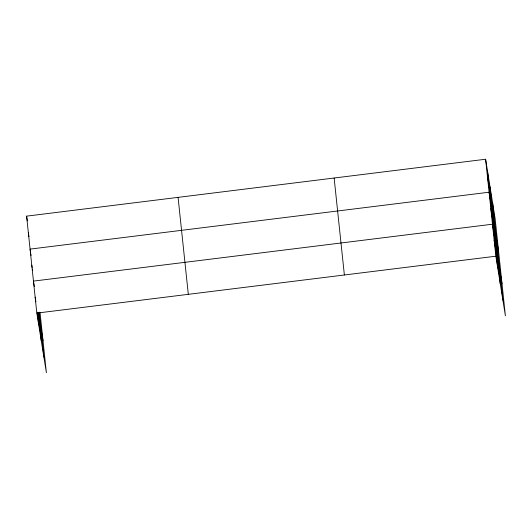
<?xml version="1.0" encoding="UTF-8"?>
<svg xmlns="http://www.w3.org/2000/svg" width="532" height="532" viewBox="0 0 532 532"><rect width="100%" height="100%" fill="white"/><g stroke="black" fill="none" stroke-linecap="round" stroke-linejoin="round"><path stroke-width="0.8" d="M40.06 312.763L46.39 372.759L36.834 313.109L26.6 216.145L485.61 159.241L495.166 218.891L505.4 315.855L495.844 256.211L485.61 159.241M36.834 313.109L495.844 256.211M487.352 175.726L489.254 187.61M498.644 251.855L489.088 192.212L30.078 249.109L30.59 252.281M490.777 208.212L492.685 220.095M502.022 283.855L492.466 224.211L33.456 281.109L34.347 286.655M494.155 240.211L496.063 252.095M26.6 216.145L27.365 220.893M28.342 232.63L28.974 236.587M30.843 253.864L31.095 255.453M31.767 265.109L32.153 267.49M32.405 269.072L32.658 270.655M38.537 312.816L43.012 340.759M35.145 297.109L35.91 301.863M492.639 203.124L502.873 300.095M490.038 186.885L500.273 283.855M487.512 171.124L497.753 268.095M334.136 178.02L344.37 274.984M178.074 197.365L188.308 294.336M39.135 312.198L43.863 356.999M38.311 312.756L41.263 340.759M37.386 312.198L38.743 324.992"/></g></svg>
